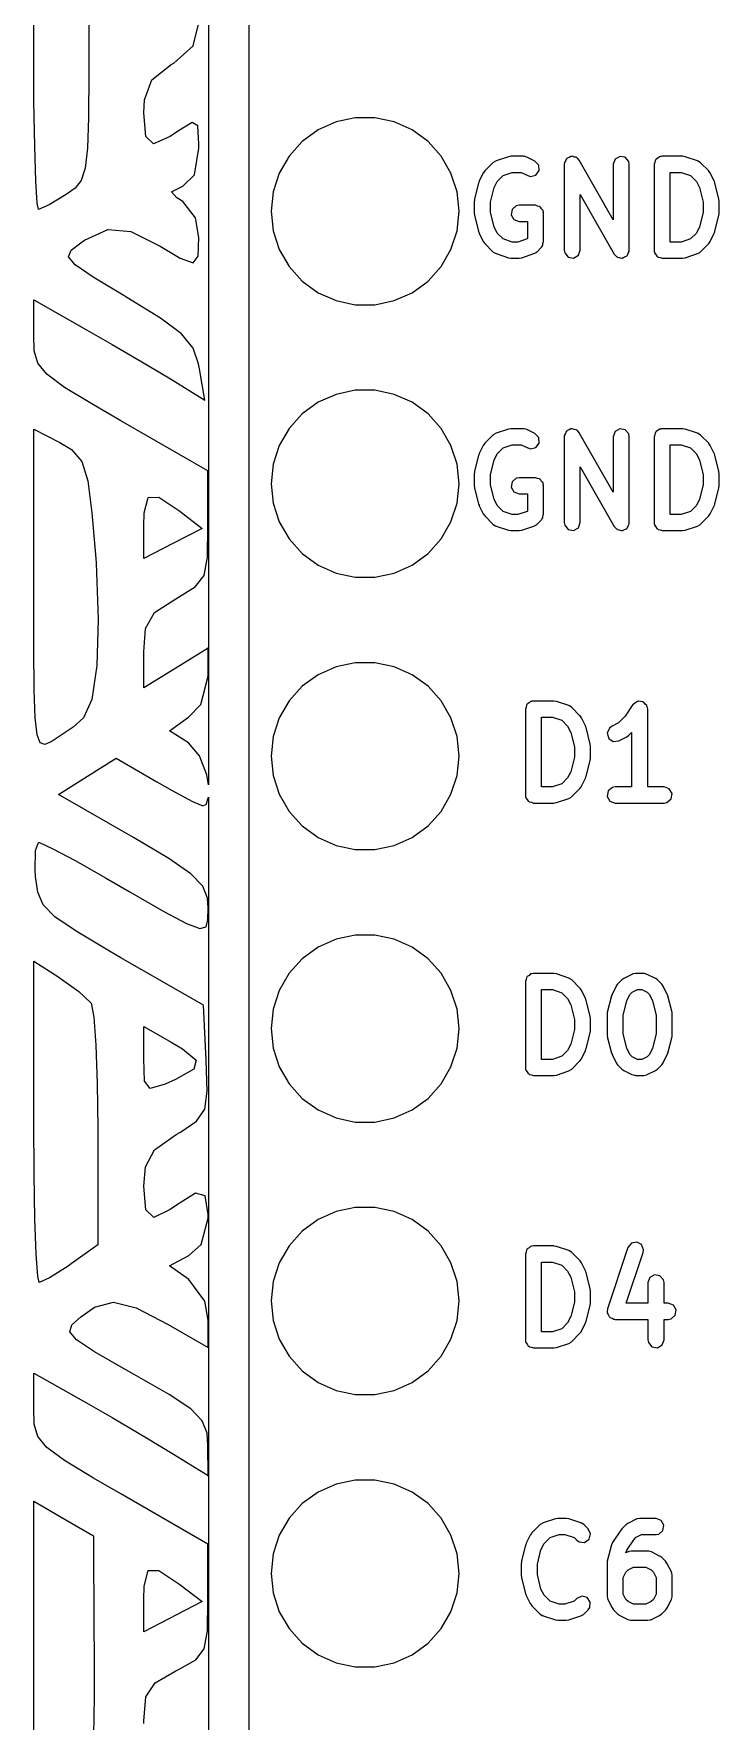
# Model space of a CAD drawing. Header units: millimetres. Extents: x 48 to 497, y 27 to 150.
# Drawn here: x 65.65 to 72.04, y 112.99 to 128.72 of the extents above; entities that cross this region are included whole.
import ezdxf

# ---------------------------------------------------------------- set-up
doc = ezdxf.new("R2010")
doc.units = ezdxf.units.MM
doc.layers.add('BLACK', color=20, linetype='Continuous')

msp = doc.modelspace()

# ---------------------------------------------------------------- linework, layer by layer
at = {"layer": 'BLACK', "linetype": 'Continuous'}
for p, q in [((67.275, 135.958), (67.275, 121.72)), ((67.656, 103.128), (67.656, 130.687)), ((65.647, 128.578), (65.647, 130.07)), ((66.159, 129.779), (66.16, 128.57)), ((67.134, 128.612), (67.186, 128.826)), ((65.649, 128.094), (65.647, 128.578)), ((66.16, 128.57), (66.16, 128.357)), ((66.954, 128.45), (67.134, 128.612)), ((66.747, 128.295), (66.929, 128.436)), ((66.929, 128.436), (66.954, 128.45)), ((66.16, 128.357), (66.157, 127.941)), ((66.679, 128.108), (66.747, 128.295)), ((65.656, 127.675), (65.649, 128.094)), ((66.673, 127.987), (66.679, 128.108)), ((66.157, 127.941), (66.148, 127.655)), ((66.691, 127.765), (66.673, 127.987)), ((68.644, 127.939), (68.465, 127.901)), ((68.827, 127.939), (68.644, 127.939)), ((69.006, 127.901), (68.827, 127.939)), ((66.763, 127.696), (66.691, 127.765)), ((66.92, 127.765), (66.763, 127.696)), ((66.996, 127.817), (66.92, 127.765)), ((67.124, 127.895), (66.996, 127.817)), ((67.176, 127.864), (67.124, 127.895)), ((67.186, 127.695), (67.176, 127.864)), ((68.297, 127.827), (68.149, 127.719)), ((68.465, 127.901), (68.297, 127.827)), ((69.174, 127.827), (69.006, 127.901)), ((69.322, 127.719), (69.174, 127.827)), ((65.667, 127.35), (65.656, 127.675)), ((66.148, 127.655), (66.127, 127.47)), ((67.146, 127.408), (67.186, 127.655)), ((67.186, 127.655), (67.186, 127.695)), ((68.149, 127.719), (68.027, 127.583)), ((69.445, 127.583), (69.322, 127.719)), ((66.127, 127.47), (66.09, 127.356)), ((68.027, 127.583), (67.935, 127.424)), ((69.536, 127.424), (69.445, 127.583)), ((69.851, 127.445), (69.838, 127.426)), ((69.927, 127.521), (69.851, 127.445)), ((69.931, 127.523), (69.927, 127.521)), ((69.934, 127.527), (69.931, 127.523)), ((69.957, 127.539), (69.934, 127.527)), ((70.071, 127.577), (69.957, 127.539)), ((70.073, 127.577), (70.071, 127.577)), ((70.095, 127.581), (70.073, 127.577)), ((70.209, 127.581), (70.095, 127.581)), ((70.213, 127.58), (70.209, 127.581)), ((70.217, 127.581), (70.213, 127.58)), ((70.242, 127.573), (70.217, 127.581)), ((70.319, 127.535), (70.242, 127.573)), ((70.354, 127.498), (70.319, 127.535)), ((70.326, 127.405), (70.357, 127.447)), ((70.357, 127.447), (70.354, 127.498)), ((70.593, 127.513), (70.591, 127.506)), ((70.591, 127.506), (70.591, 126.706)), ((70.602, 127.536), (70.592, 127.519)), ((70.592, 127.519), (70.593, 127.513)), ((70.609, 127.554), (70.602, 127.536)), ((70.615, 127.558), (70.609, 127.554)), ((70.618, 127.564), (70.615, 127.558)), ((70.636, 127.57), (70.618, 127.564)), ((70.653, 127.58), (70.636, 127.57)), ((70.66, 127.579), (70.653, 127.58)), ((70.666, 127.581), (70.66, 127.579)), ((70.685, 127.574), (70.666, 127.581)), ((70.704, 127.571), (70.685, 127.574)), ((70.708, 127.566), (70.704, 127.571)), ((70.714, 127.563), (70.708, 127.566)), ((70.731, 127.543), (70.714, 127.563)), ((71.048, 126.988), (70.731, 127.543)), ((71.066, 127.554), (71.048, 127.506)), ((71.048, 127.506), (71.048, 126.988)), ((71.11, 127.58), (71.066, 127.554)), ((71.161, 127.571), (71.11, 127.58)), ((71.194, 127.532), (71.161, 127.571)), ((71.198, 127.506), (71.194, 127.532)), ((71.198, 126.706), (71.198, 127.506)), ((71.436, 127.524), (71.429, 127.506)), ((71.429, 127.506), (71.429, 126.706)), ((71.439, 127.544), (71.436, 127.524)), ((71.444, 127.548), (71.439, 127.544)), ((71.447, 127.554), (71.444, 127.548)), ((71.464, 127.564), (71.447, 127.554)), ((71.478, 127.577), (71.464, 127.564)), ((71.488, 127.578), (71.478, 127.577)), ((71.491, 127.58), (71.488, 127.578)), ((71.494, 127.579), (71.491, 127.58)), ((71.504, 127.581), (71.494, 127.579)), ((71.695, 127.581), (71.504, 127.581)), ((71.696, 127.581), (71.695, 127.581)), ((71.718, 127.577), (71.696, 127.581)), ((71.833, 127.539), (71.718, 127.577)), ((71.836, 127.536), (71.833, 127.539)), ((71.841, 127.536), (71.836, 127.536)), ((71.862, 127.521), (71.841, 127.536)), ((71.938, 127.445), (71.862, 127.521)), ((71.939, 127.443), (71.938, 127.445)), ((71.952, 127.425), (71.939, 127.443)), ((65.68, 127.145), (65.667, 127.35)), ((66.032, 127.283), (65.949, 127.223)), ((66.09, 127.356), (66.032, 127.283)), ((66.932, 127.249), (67.037, 127.302)), ((67.037, 127.302), (67.146, 127.408)), ((67.935, 127.424), (67.878, 127.25)), ((69.593, 127.25), (69.536, 127.424)), ((69.793, 127.334), (69.755, 127.181)), ((69.795, 127.337), (69.793, 127.334)), ((69.799, 127.349), (69.795, 127.337)), ((69.837, 127.425), (69.799, 127.349)), ((69.838, 127.426), (69.837, 127.425)), ((69.903, 127.154), (69.937, 127.289)), ((69.937, 127.289), (69.966, 127.347)), ((69.966, 127.347), (70.021, 127.402)), ((70.021, 127.402), (70.107, 127.431)), ((70.107, 127.431), (70.191, 127.431)), ((70.191, 127.431), (70.252, 127.401)), ((70.252, 127.401), (70.277, 127.393)), ((70.277, 127.393), (70.326, 127.405)), ((71.579, 126.781), (71.579, 127.431)), ((71.579, 127.431), (71.682, 127.431)), ((71.682, 127.431), (71.768, 127.402)), ((71.768, 127.402), (71.823, 127.347)), ((71.823, 127.347), (71.852, 127.289)), ((71.852, 127.289), (71.886, 127.154)), ((71.99, 127.349), (71.952, 127.425)), ((71.991, 127.346), (71.99, 127.349)), ((71.996, 127.334), (71.991, 127.346)), ((72.034, 127.181), (71.996, 127.334)), ((65.693, 127.085), (65.68, 127.145)), ((65.79, 127.127), (65.693, 127.085)), ((65.949, 127.223), (65.79, 127.127)), ((66.98, 127.193), (66.932, 127.249)), ((67.037, 127.16), (66.98, 127.193)), ((67.155, 127.007), (67.037, 127.16)), ((67.878, 127.25), (67.859, 127.068)), ((69.612, 127.068), (69.593, 127.25)), ((69.754, 127.166), (69.753, 127.163)), ((69.753, 127.163), (69.753, 127.049)), ((69.755, 127.181), (69.754, 127.166)), ((69.903, 127.058), (69.903, 127.154)), ((70.741, 126.706), (70.741, 127.224)), ((70.741, 127.224), (71.058, 126.669)), ((71.886, 127.154), (71.886, 127.058)), ((72.034, 127.178), (72.034, 127.181)), ((72.036, 127.163), (72.034, 127.178)), ((72.036, 127.049), (72.036, 127.163)), ((67.186, 126.824), (67.155, 127.007)), ((67.859, 127.068), (67.878, 126.886)), ((69.593, 126.886), (69.612, 127.068)), ((69.753, 127.049), (69.756, 127.034)), ((69.756, 127.034), (69.755, 127.031)), ((69.755, 127.031), (69.793, 126.878)), ((69.937, 126.923), (69.903, 127.058)), ((70.106, 127.086), (70.097, 127.036)), ((70.097, 127.036), (70.123, 126.991)), ((70.145, 127.119), (70.106, 127.086)), ((70.123, 126.991), (70.171, 126.974)), ((70.171, 127.124), (70.145, 127.119)), ((70.323, 127.124), (70.171, 127.124)), ((70.171, 126.974), (70.248, 126.974)), ((70.248, 126.974), (70.248, 126.813)), ((70.341, 127.117), (70.323, 127.124)), ((70.361, 127.114), (70.341, 127.117)), ((70.365, 127.109), (70.361, 127.114)), ((70.371, 127.106), (70.365, 127.109)), ((70.381, 127.09), (70.371, 127.106)), ((70.394, 127.075), (70.381, 127.09)), ((70.395, 127.065), (70.394, 127.075)), ((70.397, 127.062), (70.395, 127.065)), ((70.396, 127.059), (70.397, 127.062)), ((70.398, 127.049), (70.396, 127.059)), ((70.398, 126.782), (70.398, 127.049)), ((71.886, 127.058), (71.852, 126.923)), ((71.996, 126.878), (72.034, 127.031)), ((72.034, 127.031), (72.035, 127.046)), ((72.035, 127.046), (72.036, 127.049)), ((66.121, 126.8), (66.337, 126.898)), ((66.337, 126.898), (66.551, 126.88)), ((66.551, 126.88), (66.825, 126.743)), ((67.18, 126.649), (67.186, 126.824)), ((67.878, 126.886), (67.935, 126.712)), ((69.536, 126.712), (69.593, 126.886)), ((69.793, 126.878), (69.799, 126.867)), ((69.799, 126.867), (69.799, 126.863)), ((69.799, 126.863), (69.837, 126.787)), ((69.966, 126.865), (69.937, 126.923)), ((70.021, 126.81), (69.966, 126.865)), ((70.248, 126.813), (70.245, 126.81)), ((71.823, 126.865), (71.768, 126.81)), ((71.852, 126.923), (71.823, 126.865)), ((71.952, 126.787), (71.99, 126.863)), ((71.99, 126.863), (71.994, 126.875)), ((71.994, 126.875), (71.996, 126.878)), ((65.971, 126.644), (65.995, 126.705)), ((65.995, 126.705), (66.086, 126.775)), ((66.086, 126.775), (66.121, 126.8)), ((66.825, 126.743), (67.011, 126.632)), ((67.935, 126.712), (68.027, 126.553)), ((69.445, 126.553), (69.536, 126.712)), ((69.837, 126.787), (69.85, 126.769)), ((69.85, 126.769), (69.851, 126.767)), ((69.851, 126.767), (69.927, 126.691)), ((69.927, 126.691), (69.949, 126.676)), ((69.949, 126.676), (69.953, 126.676)), ((69.953, 126.676), (69.957, 126.673)), ((69.957, 126.673), (70.071, 126.635)), ((70.107, 126.781), (70.021, 126.81)), ((70.159, 126.781), (70.107, 126.781)), ((70.245, 126.81), (70.159, 126.781)), ((70.195, 126.635), (70.309, 126.673)), ((70.309, 126.673), (70.332, 126.685)), ((70.332, 126.685), (70.334, 126.689)), ((70.334, 126.689), (70.338, 126.691)), ((70.338, 126.691), (70.376, 126.729)), ((70.376, 126.729), (70.379, 126.733)), ((70.379, 126.733), (70.381, 126.734)), ((70.381, 126.734), (70.382, 126.737)), ((70.382, 126.737), (70.391, 126.751)), ((70.391, 126.751), (70.393, 126.767)), ((70.393, 126.767), (70.398, 126.782)), ((70.591, 126.706), (70.596, 126.68)), ((70.596, 126.68), (70.629, 126.641)), ((70.679, 126.632), (70.723, 126.658)), ((70.723, 126.658), (70.741, 126.706)), ((71.058, 126.669), (71.075, 126.649)), ((71.171, 126.648), (71.175, 126.654)), ((71.175, 126.654), (71.181, 126.658)), ((71.181, 126.658), (71.187, 126.676)), ((71.187, 126.676), (71.197, 126.693)), ((71.196, 126.7), (71.198, 126.706)), ((71.197, 126.693), (71.196, 126.7)), ((71.429, 126.706), (71.431, 126.696)), ((71.431, 126.696), (71.43, 126.693)), ((71.43, 126.693), (71.432, 126.69)), ((71.432, 126.69), (71.434, 126.68)), ((71.434, 126.68), (71.446, 126.665)), ((71.446, 126.665), (71.456, 126.649)), ((71.682, 126.781), (71.579, 126.781)), ((71.768, 126.81), (71.682, 126.781)), ((71.718, 126.635), (71.833, 126.673)), ((71.833, 126.673), (71.856, 126.685)), ((71.856, 126.685), (71.858, 126.689)), ((71.858, 126.689), (71.862, 126.691)), ((71.862, 126.691), (71.938, 126.767)), ((71.938, 126.767), (71.951, 126.786)), ((71.951, 126.786), (71.952, 126.787)), ((66.033, 126.568), (65.971, 126.644)), ((66.201, 126.454), (66.033, 126.568)), ((67.011, 126.632), (67.134, 126.588)), ((67.134, 126.588), (67.18, 126.649)), ((68.027, 126.553), (68.149, 126.417)), ((69.322, 126.417), (69.445, 126.553)), ((70.071, 126.635), (70.093, 126.632)), ((70.093, 126.632), (70.095, 126.631)), ((70.095, 126.631), (70.171, 126.631)), ((70.171, 126.631), (70.193, 126.635)), ((70.193, 126.635), (70.195, 126.635)), ((70.629, 126.641), (70.679, 126.632)), ((71.075, 126.649), (71.081, 126.646)), ((71.081, 126.646), (71.086, 126.641)), ((71.086, 126.641), (71.105, 126.638)), ((71.105, 126.638), (71.123, 126.631)), ((71.123, 126.631), (71.129, 126.633)), ((71.129, 126.633), (71.136, 126.632)), ((71.136, 126.632), (71.153, 126.642)), ((71.153, 126.642), (71.171, 126.648)), ((71.456, 126.649), (71.462, 126.646)), ((71.462, 126.646), (71.467, 126.641)), ((71.467, 126.641), (71.486, 126.638)), ((71.486, 126.638), (71.504, 126.631)), ((71.504, 126.631), (71.695, 126.631)), ((71.695, 126.631), (71.717, 126.635)), ((71.717, 126.635), (71.718, 126.635)), ((66.495, 126.277), (66.201, 126.454)), ((68.149, 126.417), (68.297, 126.309)), ((69.174, 126.309), (69.322, 126.417)), ((65.647, 125.913), (65.647, 126.242)), ((65.647, 126.242), (66.139, 125.964)), ((66.516, 126.265), (66.495, 126.277)), ((66.83, 126.071), (66.516, 126.265)), ((68.297, 126.309), (68.465, 126.235)), ((68.465, 126.235), (68.644, 126.196)), ((68.644, 126.196), (68.827, 126.196)), ((68.827, 126.196), (69.006, 126.235)), ((69.006, 126.235), (69.174, 126.309)), ((67.025, 125.924), (66.83, 126.071)), ((65.652, 125.766), (65.647, 125.913)), ((66.139, 125.964), (66.378, 125.827)), ((67.132, 125.793), (67.025, 125.924)), ((65.684, 125.652), (65.652, 125.766)), ((66.378, 125.827), (66.692, 125.643)), ((67.184, 125.646), (67.132, 125.793)), ((65.77, 125.548), (65.684, 125.652)), ((66.692, 125.643), (66.936, 125.496)), ((67.193, 125.599), (67.184, 125.646)), ((67.242, 125.306), (67.193, 125.599)), ((65.935, 125.426), (65.77, 125.548)), ((66.205, 125.262), (65.935, 125.426)), ((66.936, 125.496), (67.242, 125.306)), ((68.644, 125.399), (68.465, 125.361)), ((68.827, 125.399), (68.644, 125.399)), ((69.006, 125.361), (68.827, 125.399)), ((66.459, 125.115), (66.205, 125.262)), ((68.297, 125.287), (68.149, 125.179)), ((68.465, 125.361), (68.297, 125.287)), ((69.174, 125.287), (69.006, 125.361)), ((69.322, 125.179), (69.174, 125.287)), ((67.271, 124.648), (66.459, 125.115)), ((68.149, 125.179), (68.027, 125.043)), ((69.445, 125.043), (69.322, 125.179)), ((65.647, 123.535), (65.647, 125.037)), ((65.647, 125.037), (65.891, 124.911)), ((68.027, 125.043), (67.935, 124.884)), ((69.536, 124.884), (69.445, 125.043)), ((69.927, 124.981), (69.851, 124.905)), ((69.931, 124.983), (69.927, 124.981)), ((69.934, 124.987), (69.931, 124.983)), ((69.957, 124.999), (69.934, 124.987)), ((70.071, 125.037), (69.957, 124.999)), ((70.073, 125.037), (70.071, 125.037)), ((70.095, 125.041), (70.073, 125.037)), ((70.209, 125.041), (70.095, 125.041)), ((70.213, 125.04), (70.209, 125.041)), ((70.217, 125.041), (70.213, 125.04)), ((70.242, 125.033), (70.217, 125.041)), ((70.319, 124.995), (70.242, 125.033)), ((70.354, 124.958), (70.319, 124.995)), ((70.357, 124.907), (70.354, 124.958)), ((70.593, 124.973), (70.591, 124.966)), ((70.591, 124.966), (70.591, 124.166)), ((70.602, 124.996), (70.592, 124.979)), ((70.592, 124.979), (70.593, 124.973)), ((70.609, 125.014), (70.602, 124.996)), ((70.615, 125.018), (70.609, 125.014)), ((70.618, 125.024), (70.615, 125.018)), ((70.636, 125.03), (70.618, 125.024)), ((70.653, 125.04), (70.636, 125.03)), ((70.66, 125.039), (70.653, 125.04)), ((70.666, 125.041), (70.66, 125.039)), ((70.685, 125.034), (70.666, 125.041)), ((70.704, 125.031), (70.685, 125.034)), ((70.708, 125.026), (70.704, 125.031)), ((70.714, 125.023), (70.708, 125.026)), ((70.731, 125.003), (70.714, 125.023)), ((71.048, 124.448), (70.731, 125.003)), ((71.066, 125.014), (71.048, 124.966)), ((71.048, 124.966), (71.048, 124.448)), ((71.11, 125.04), (71.066, 125.014)), ((71.161, 125.031), (71.11, 125.04)), ((71.194, 124.992), (71.161, 125.031)), ((71.198, 124.966), (71.194, 124.992)), ((71.198, 124.166), (71.198, 124.966)), ((71.436, 124.984), (71.429, 124.966)), ((71.429, 124.966), (71.429, 124.166)), ((71.439, 125.004), (71.436, 124.984)), ((71.444, 125.008), (71.439, 125.004)), ((71.447, 125.014), (71.444, 125.008)), ((71.464, 125.024), (71.447, 125.014)), ((71.478, 125.037), (71.464, 125.024)), ((71.488, 125.038), (71.478, 125.037)), ((71.491, 125.04), (71.488, 125.038)), ((71.494, 125.039), (71.491, 125.04)), ((71.504, 125.041), (71.494, 125.039)), ((71.695, 125.041), (71.504, 125.041)), ((71.696, 125.041), (71.695, 125.041)), ((71.718, 125.037), (71.696, 125.041)), ((71.833, 124.999), (71.718, 125.037)), ((71.836, 124.996), (71.833, 124.999)), ((71.841, 124.996), (71.836, 124.996)), ((71.862, 124.981), (71.841, 124.996)), ((71.938, 124.905), (71.862, 124.981)), ((65.891, 124.911), (65.999, 124.846)), ((65.999, 124.846), (66.094, 124.736)), ((67.935, 124.884), (67.878, 124.71)), ((69.593, 124.71), (69.536, 124.884)), ((69.793, 124.794), (69.755, 124.641)), ((69.795, 124.797), (69.793, 124.794)), ((69.799, 124.809), (69.795, 124.797)), ((69.837, 124.885), (69.799, 124.809)), ((69.838, 124.886), (69.837, 124.885)), ((69.851, 124.905), (69.838, 124.886)), ((69.937, 124.749), (69.966, 124.807)), ((69.966, 124.807), (70.021, 124.862)), ((70.021, 124.862), (70.107, 124.891)), ((70.107, 124.891), (70.191, 124.891)), ((70.191, 124.891), (70.252, 124.861)), ((70.252, 124.861), (70.277, 124.853)), ((70.277, 124.853), (70.326, 124.865)), ((70.326, 124.865), (70.357, 124.907)), ((71.579, 124.241), (71.579, 124.891)), ((71.579, 124.891), (71.682, 124.891)), ((71.682, 124.891), (71.768, 124.862)), ((71.768, 124.862), (71.823, 124.807)), ((71.823, 124.807), (71.852, 124.749)), ((71.939, 124.903), (71.938, 124.905)), ((71.952, 124.885), (71.939, 124.903)), ((71.99, 124.809), (71.952, 124.885)), ((71.991, 124.806), (71.99, 124.809)), ((71.996, 124.794), (71.991, 124.806)), ((72.034, 124.641), (71.996, 124.794)), ((66.094, 124.736), (66.15, 124.556)), ((67.271, 124.133), (67.271, 124.648)), ((67.878, 124.71), (67.859, 124.528)), ((69.612, 124.528), (69.593, 124.71)), ((69.754, 124.626), (69.753, 124.623)), ((69.753, 124.623), (69.753, 124.509)), ((69.755, 124.641), (69.754, 124.626)), ((69.903, 124.614), (69.937, 124.749)), ((69.903, 124.518), (69.903, 124.614)), ((70.741, 124.166), (70.741, 124.684)), ((70.741, 124.684), (71.058, 124.129)), ((71.852, 124.749), (71.886, 124.614)), ((71.886, 124.614), (71.886, 124.518)), ((72.034, 124.638), (72.034, 124.641)), ((72.036, 124.623), (72.034, 124.638)), ((72.036, 124.509), (72.036, 124.623)), ((66.15, 124.556), (66.19, 124.255)), ((67.859, 124.528), (67.878, 124.346)), ((69.593, 124.346), (69.612, 124.528)), ((69.753, 124.509), (69.756, 124.494)), ((69.756, 124.494), (69.755, 124.491)), ((69.755, 124.491), (69.793, 124.338)), ((69.937, 124.383), (69.903, 124.518)), ((70.106, 124.546), (70.097, 124.496)), ((70.097, 124.496), (70.123, 124.451)), ((70.145, 124.579), (70.106, 124.546)), ((70.123, 124.451), (70.171, 124.434)), ((70.171, 124.584), (70.145, 124.579)), ((70.323, 124.584), (70.171, 124.584)), ((70.341, 124.577), (70.323, 124.584)), ((70.361, 124.574), (70.341, 124.577)), ((70.365, 124.569), (70.361, 124.574)), ((70.371, 124.566), (70.365, 124.569)), ((70.381, 124.55), (70.371, 124.566)), ((70.394, 124.535), (70.381, 124.55)), ((70.395, 124.525), (70.394, 124.535)), ((70.397, 124.522), (70.395, 124.525)), ((70.396, 124.519), (70.397, 124.522)), ((70.398, 124.509), (70.396, 124.519)), ((70.398, 124.242), (70.398, 124.509)), ((71.886, 124.518), (71.852, 124.383)), ((71.996, 124.338), (72.034, 124.491)), ((72.034, 124.491), (72.035, 124.506)), ((72.035, 124.506), (72.036, 124.509)), ((66.676, 124.255), (66.713, 124.4)), ((66.713, 124.4), (66.814, 124.401)), ((66.814, 124.401), (67.009, 124.271)), ((67.878, 124.346), (67.935, 124.172)), ((69.536, 124.172), (69.593, 124.346)), ((69.793, 124.338), (69.799, 124.327)), ((69.799, 124.327), (69.799, 124.323)), ((69.799, 124.323), (69.837, 124.247)), ((69.966, 124.325), (69.937, 124.383)), ((70.021, 124.27), (69.966, 124.325)), ((70.171, 124.434), (70.248, 124.434)), ((70.248, 124.434), (70.248, 124.273)), ((71.823, 124.325), (71.768, 124.27)), ((71.852, 124.383), (71.823, 124.325)), ((71.952, 124.247), (71.99, 124.323)), ((71.99, 124.323), (71.994, 124.335)), ((71.994, 124.335), (71.996, 124.338)), ((66.19, 124.255), (66.226, 123.831)), ((66.673, 124.132), (66.676, 124.255)), ((67.009, 124.271), (67.216, 124.111)), ((67.935, 124.172), (68.027, 124.013)), ((69.445, 124.013), (69.536, 124.172)), ((69.837, 124.247), (69.85, 124.229)), ((69.85, 124.229), (69.851, 124.227)), ((69.851, 124.227), (69.927, 124.151)), ((69.927, 124.151), (69.949, 124.136)), ((70.107, 124.241), (70.021, 124.27)), ((70.159, 124.241), (70.107, 124.241)), ((70.245, 124.27), (70.159, 124.241)), ((70.248, 124.273), (70.245, 124.27)), ((70.309, 124.133), (70.332, 124.145)), ((70.332, 124.145), (70.334, 124.149)), ((70.334, 124.149), (70.338, 124.151)), ((70.338, 124.151), (70.376, 124.189)), ((70.376, 124.189), (70.379, 124.193)), ((70.379, 124.193), (70.381, 124.194)), ((70.381, 124.194), (70.382, 124.197)), ((70.382, 124.197), (70.391, 124.211)), ((70.391, 124.211), (70.393, 124.227)), ((70.393, 124.227), (70.398, 124.242)), ((70.591, 124.166), (70.596, 124.14)), ((70.596, 124.14), (70.629, 124.101)), ((70.723, 124.118), (70.741, 124.166)), ((71.187, 124.136), (71.197, 124.153)), ((71.196, 124.16), (71.198, 124.166)), ((71.197, 124.153), (71.196, 124.16)), ((71.429, 124.166), (71.431, 124.156)), ((71.431, 124.156), (71.43, 124.153)), ((71.43, 124.153), (71.432, 124.15)), ((71.432, 124.15), (71.434, 124.14)), ((71.434, 124.14), (71.446, 124.125)), ((71.682, 124.241), (71.579, 124.241)), ((71.768, 124.27), (71.682, 124.241)), ((71.833, 124.133), (71.856, 124.145)), ((71.856, 124.145), (71.858, 124.149)), ((71.858, 124.149), (71.862, 124.151)), ((71.862, 124.151), (71.938, 124.227)), ((71.938, 124.227), (71.951, 124.246)), ((71.951, 124.246), (71.952, 124.247)), ((66.673, 123.831), (66.673, 124.132)), ((67.216, 124.111), (66.945, 123.971)), ((67.266, 123.844), (67.271, 124.133)), ((68.027, 124.013), (68.149, 123.877)), ((69.322, 123.877), (69.445, 124.013)), ((69.949, 124.136), (69.953, 124.136)), ((69.953, 124.136), (69.957, 124.133)), ((69.957, 124.133), (70.071, 124.095)), ((70.071, 124.095), (70.093, 124.092)), ((70.093, 124.092), (70.095, 124.091)), ((70.095, 124.091), (70.171, 124.091)), ((70.171, 124.091), (70.193, 124.095)), ((70.193, 124.095), (70.195, 124.095)), ((70.195, 124.095), (70.309, 124.133)), ((70.629, 124.101), (70.679, 124.092)), ((70.679, 124.092), (70.723, 124.118)), ((71.058, 124.129), (71.075, 124.109)), ((71.075, 124.109), (71.081, 124.106)), ((71.081, 124.106), (71.086, 124.101)), ((71.086, 124.101), (71.105, 124.098)), ((71.105, 124.098), (71.123, 124.091)), ((71.123, 124.091), (71.129, 124.093)), ((71.129, 124.093), (71.136, 124.092)), ((71.136, 124.092), (71.153, 124.102)), ((71.153, 124.102), (71.171, 124.108)), ((71.171, 124.108), (71.175, 124.114)), ((71.175, 124.114), (71.181, 124.118)), ((71.181, 124.118), (71.187, 124.136)), ((71.446, 124.125), (71.456, 124.109)), ((71.456, 124.109), (71.462, 124.106)), ((71.462, 124.106), (71.467, 124.101)), ((71.467, 124.101), (71.486, 124.098)), ((71.486, 124.098), (71.504, 124.091)), ((71.504, 124.091), (71.695, 124.091)), ((71.695, 124.091), (71.717, 124.095)), ((71.717, 124.095), (71.718, 124.095)), ((71.718, 124.095), (71.833, 124.133)), ((66.226, 123.831), (66.23, 123.788)), ((66.945, 123.971), (66.673, 123.831)), ((67.235, 123.673), (67.266, 123.844)), ((68.149, 123.877), (68.297, 123.769)), ((69.174, 123.769), (69.322, 123.877)), ((66.23, 123.788), (66.249, 123.264)), ((67.153, 123.566), (67.235, 123.673)), ((68.297, 123.769), (68.465, 123.695)), ((68.465, 123.695), (68.644, 123.656)), ((68.827, 123.656), (69.006, 123.695)), ((69.006, 123.695), (69.174, 123.769)), ((65.648, 122.996), (65.647, 123.535)), ((66.997, 123.469), (67.153, 123.566)), ((68.644, 123.656), (68.827, 123.656)), ((66.774, 123.327), (66.973, 123.456)), ((66.973, 123.456), (66.997, 123.469)), ((66.249, 123.264), (66.234, 122.832)), ((66.69, 123.179), (66.774, 123.327)), ((66.673, 122.959), (66.69, 123.179)), ((65.652, 122.607), (65.648, 122.996)), ((66.673, 122.624), (66.673, 122.959)), ((67.272, 122.994), (66.973, 122.809)), ((67.272, 122.735), (67.272, 122.994)), ((66.234, 122.832), (66.188, 122.516)), ((66.973, 122.809), (66.673, 122.624)), ((67.203, 122.469), (67.272, 122.735)), ((68.297, 122.747), (68.149, 122.639)), ((68.465, 122.821), (68.297, 122.747)), ((68.644, 122.859), (68.465, 122.821)), ((68.827, 122.859), (68.644, 122.859)), ((69.006, 122.821), (68.827, 122.859)), ((69.174, 122.747), (69.006, 122.821)), ((69.322, 122.639), (69.174, 122.747)), ((65.661, 122.344), (65.652, 122.607)), ((68.149, 122.639), (68.027, 122.503)), ((69.445, 122.503), (69.322, 122.639)), ((66.188, 122.516), (66.111, 122.344)), ((67.091, 122.35), (67.203, 122.469)), ((68.027, 122.503), (67.935, 122.344)), ((69.536, 122.344), (69.445, 122.503)), ((70.236, 122.444), (70.229, 122.426)), ((70.229, 122.426), (70.229, 121.626)), ((70.239, 122.464), (70.236, 122.444)), ((70.244, 122.468), (70.239, 122.464)), ((70.247, 122.474), (70.244, 122.468)), ((70.264, 122.484), (70.247, 122.474)), ((70.278, 122.497), (70.264, 122.484)), ((70.288, 122.498), (70.278, 122.497)), ((70.291, 122.5), (70.288, 122.498)), ((70.294, 122.499), (70.291, 122.5)), ((70.304, 122.501), (70.294, 122.499)), ((70.495, 122.501), (70.304, 122.501)), ((70.496, 122.501), (70.495, 122.501)), ((70.518, 122.497), (70.496, 122.501)), ((70.633, 122.459), (70.518, 122.497)), ((70.636, 122.456), (70.633, 122.459)), ((70.641, 122.456), (70.636, 122.456)), ((70.662, 122.441), (70.641, 122.456)), ((70.738, 122.365), (70.662, 122.441)), ((71.232, 122.468), (71.16, 122.36)), ((71.236, 122.47), (71.232, 122.468)), ((71.237, 122.474), (71.236, 122.47)), ((71.256, 122.485), (71.237, 122.474)), ((71.274, 122.498), (71.256, 122.485)), ((71.278, 122.498), (71.274, 122.498)), ((71.282, 122.5), (71.278, 122.498)), ((71.303, 122.496), (71.282, 122.5)), ((71.325, 122.495), (71.303, 122.496)), ((71.328, 122.492), (71.325, 122.495)), ((71.332, 122.491), (71.328, 122.492)), ((71.346, 122.474), (71.332, 122.491)), ((71.362, 122.459), (71.346, 122.474)), ((71.362, 122.455), (71.362, 122.459)), ((71.365, 122.452), (71.362, 122.455)), ((71.37, 122.426), (71.365, 122.452)), ((71.37, 121.701), (71.37, 122.426)), ((65.679, 122.186), (65.661, 122.344)), ((66.014, 122.259), (65.811, 122.121)), ((66.111, 122.344), (66.014, 122.259)), ((66.911, 122.224), (67.091, 122.35)), ((67.935, 122.344), (67.878, 122.17)), ((69.593, 122.17), (69.536, 122.344)), ((70.379, 121.701), (70.379, 122.351)), ((70.379, 122.351), (70.482, 122.351)), ((70.482, 122.351), (70.568, 122.322)), ((70.568, 122.322), (70.623, 122.267)), ((70.623, 122.267), (70.652, 122.209)), ((70.739, 122.363), (70.738, 122.365)), ((70.752, 122.345), (70.739, 122.363)), ((70.79, 122.269), (70.752, 122.345)), ((70.791, 122.266), (70.79, 122.269)), ((70.796, 122.254), (70.791, 122.266)), ((70.834, 122.101), (70.796, 122.254)), ((71.012, 122.249), (70.991, 122.202)), ((71.032, 122.265), (71.012, 122.249)), ((71.098, 122.297), (71.032, 122.265)), ((71.16, 122.36), (71.098, 122.297)), ((65.708, 122.111), (65.679, 122.186)), ((65.751, 122.096), (65.708, 122.111)), ((65.809, 122.12), (65.751, 122.096)), ((65.811, 122.121), (65.809, 122.12)), ((67.091, 122.111), (66.911, 122.224)), ((67.192, 121.992), (67.091, 122.111)), ((67.878, 122.17), (67.859, 121.988)), ((69.612, 121.988), (69.593, 122.17)), ((70.652, 122.209), (70.686, 122.074)), ((70.834, 122.098), (70.834, 122.101)), ((70.836, 122.083), (70.834, 122.098)), ((70.991, 122.202), (71.006, 122.153)), ((71.006, 122.153), (71.049, 122.125)), ((71.049, 122.125), (71.1, 122.13)), ((71.1, 122.13), (71.176, 122.169)), ((71.176, 122.169), (71.194, 122.182)), ((71.194, 122.182), (71.195, 122.183)), ((71.195, 122.183), (71.22, 122.207)), ((71.22, 122.207), (71.22, 121.701)), ((66.148, 121.8), (66.416, 121.97)), ((66.416, 121.97), (66.795, 121.748)), ((67.261, 121.814), (67.192, 121.992)), ((67.859, 121.988), (67.878, 121.806)), ((69.593, 121.806), (69.612, 121.988)), ((70.686, 121.978), (70.652, 121.843)), ((70.686, 122.074), (70.686, 121.978)), ((70.796, 121.798), (70.834, 121.951)), ((70.834, 121.951), (70.835, 121.966)), ((70.835, 121.966), (70.836, 121.969)), ((70.836, 121.969), (70.836, 122.083)), ((65.879, 121.63), (66.148, 121.8)), ((67.275, 121.72), (67.261, 121.814)), ((67.878, 121.806), (67.935, 121.632)), ((69.536, 121.632), (69.593, 121.806)), ((70.623, 121.785), (70.568, 121.73)), ((70.652, 121.843), (70.623, 121.785)), ((70.752, 121.707), (70.79, 121.783)), ((70.79, 121.783), (70.794, 121.795)), ((70.794, 121.795), (70.796, 121.798)), ((66.576, 121.229), (65.879, 121.63)), ((66.795, 121.748), (66.936, 121.668)), ((66.936, 121.668), (67.127, 121.566)), ((67.935, 121.632), (68.027, 121.473)), ((69.445, 121.473), (69.536, 121.632)), ((70.229, 121.626), (70.231, 121.616)), ((70.482, 121.701), (70.379, 121.701)), ((70.568, 121.73), (70.482, 121.701)), ((70.662, 121.611), (70.738, 121.687)), ((70.738, 121.687), (70.751, 121.706)), ((70.751, 121.706), (70.752, 121.707)), ((71.001, 121.664), (70.992, 121.613)), ((71.04, 121.697), (71.001, 121.664)), ((71.066, 121.701), (71.04, 121.697)), ((71.22, 121.701), (71.066, 121.701)), ((71.523, 121.701), (71.37, 121.701)), ((71.571, 121.684), (71.523, 121.701)), ((71.597, 121.639), (71.571, 121.684)), ((71.588, 121.589), (71.597, 121.639)), ((67.127, 121.566), (67.223, 121.526)), ((67.223, 121.526), (67.253, 121.536)), ((67.253, 121.536), (67.275, 121.606)), ((67.275, 121.606), (67.275, 102.937)), ((68.027, 121.473), (68.149, 121.337)), ((69.322, 121.337), (69.445, 121.473)), ((70.231, 121.616), (70.23, 121.613)), ((70.23, 121.613), (70.232, 121.61)), ((70.232, 121.61), (70.234, 121.6)), ((70.234, 121.6), (70.246, 121.585)), ((70.246, 121.585), (70.256, 121.569)), ((70.256, 121.569), (70.262, 121.566)), ((70.262, 121.566), (70.267, 121.561)), ((70.267, 121.561), (70.286, 121.558)), ((70.286, 121.558), (70.304, 121.551)), ((70.304, 121.551), (70.495, 121.551)), ((70.495, 121.551), (70.517, 121.555)), ((70.517, 121.555), (70.518, 121.555)), ((70.518, 121.555), (70.633, 121.593)), ((70.633, 121.593), (70.656, 121.605)), ((70.656, 121.605), (70.658, 121.609)), ((70.658, 121.609), (70.662, 121.611)), ((70.992, 121.613), (71.018, 121.569)), ((71.018, 121.569), (71.066, 121.551)), ((71.066, 121.551), (71.523, 121.551)), ((71.523, 121.551), (71.549, 121.556)), ((71.549, 121.556), (71.588, 121.589)), ((68.149, 121.337), (68.297, 121.229)), ((69.174, 121.229), (69.322, 121.337)), ((65.662, 121.109), (65.691, 121.184)), ((65.691, 121.184), (65.7, 121.182)), ((65.7, 121.182), (65.819, 121.127)), ((66.905, 121.033), (66.576, 121.229)), ((68.297, 121.229), (68.465, 121.155)), ((68.465, 121.155), (68.644, 121.116)), ((68.827, 121.116), (69.006, 121.155)), ((69.006, 121.155), (69.174, 121.229)), ((65.659, 120.923), (65.662, 121.109)), ((65.819, 121.127), (66.038, 121.011)), ((66.038, 121.011), (66.316, 120.854)), ((67.111, 120.892), (66.905, 121.033)), ((68.644, 121.116), (68.827, 121.116)), ((65.663, 120.867), (65.659, 120.923)), ((65.684, 120.72), (65.663, 120.867)), ((66.316, 120.854), (66.535, 120.727)), ((67.222, 120.777), (67.111, 120.892)), ((65.735, 120.603), (65.684, 120.72)), ((66.535, 120.727), (66.86, 120.54)), ((67.266, 120.664), (67.222, 120.777)), ((65.845, 120.49), (65.735, 120.603)), ((66.86, 120.54), (67.072, 120.428)), ((67.272, 120.575), (67.266, 120.664)), ((67.271, 120.463), (67.272, 120.575)), ((66.041, 120.355), (65.845, 120.49)), ((67.072, 120.428), (67.195, 120.382)), ((67.195, 120.382), (67.254, 120.396)), ((67.254, 120.396), (67.271, 120.463)), ((66.352, 120.17), (66.041, 120.355)), ((68.297, 120.207), (68.149, 120.099)), ((68.465, 120.281), (68.297, 120.207)), ((68.644, 120.319), (68.465, 120.281)), ((68.827, 120.319), (68.644, 120.319)), ((69.006, 120.281), (68.827, 120.319)), ((69.174, 120.207), (69.006, 120.281)), ((69.322, 120.099), (69.174, 120.207)), ((65.647, 118.578), (65.647, 120.076)), ((65.647, 120.076), (65.882, 119.926)), ((66.459, 120.108), (66.352, 120.17)), ((67.229, 119.665), (66.459, 120.108)), ((68.149, 120.099), (68.027, 119.963)), ((69.445, 119.963), (69.322, 120.099)), ((65.882, 119.926), (65.885, 119.925)), ((65.885, 119.925), (66.068, 119.794)), ((68.027, 119.963), (67.935, 119.804)), ((69.536, 119.804), (69.445, 119.963)), ((70.236, 119.904), (70.229, 119.886)), ((70.239, 119.924), (70.236, 119.904)), ((70.244, 119.928), (70.239, 119.924)), ((70.247, 119.934), (70.244, 119.928)), ((70.264, 119.944), (70.247, 119.934)), ((70.278, 119.957), (70.264, 119.944)), ((70.288, 119.958), (70.278, 119.957)), ((70.291, 119.96), (70.288, 119.958)), ((70.294, 119.959), (70.291, 119.96)), ((70.304, 119.961), (70.294, 119.959)), ((70.495, 119.961), (70.304, 119.961)), ((70.496, 119.961), (70.495, 119.961)), ((70.518, 119.957), (70.496, 119.961)), ((70.633, 119.919), (70.518, 119.957)), ((70.636, 119.916), (70.633, 119.919)), ((70.641, 119.916), (70.636, 119.916)), ((70.662, 119.901), (70.641, 119.916)), ((70.738, 119.825), (70.662, 119.901)), ((71.127, 119.901), (71.089, 119.863)), ((71.129, 119.902), (71.127, 119.901)), ((71.147, 119.915), (71.129, 119.902)), ((71.223, 119.953), (71.147, 119.915)), ((71.227, 119.954), (71.223, 119.953)), ((71.231, 119.957), (71.227, 119.954)), ((71.257, 119.961), (71.231, 119.957)), ((71.333, 119.961), (71.257, 119.961)), ((71.337, 119.96), (71.333, 119.961)), ((71.341, 119.961), (71.337, 119.96)), ((71.366, 119.953), (71.341, 119.961)), ((71.442, 119.915), (71.366, 119.953)), ((71.444, 119.914), (71.442, 119.915)), ((71.462, 119.901), (71.444, 119.914)), ((71.5, 119.863), (71.462, 119.901)), ((66.068, 119.794), (66.18, 119.689)), ((67.935, 119.804), (67.878, 119.63)), ((69.593, 119.63), (69.536, 119.804)), ((70.229, 119.886), (70.229, 119.086)), ((70.379, 119.161), (70.379, 119.811)), ((70.379, 119.811), (70.482, 119.811)), ((70.482, 119.811), (70.568, 119.782)), ((70.568, 119.782), (70.623, 119.727)), ((70.739, 119.823), (70.738, 119.825)), ((70.752, 119.805), (70.739, 119.823)), ((70.79, 119.729), (70.752, 119.805)), ((71.031, 119.752), (70.993, 119.599)), ((71.033, 119.755), (71.031, 119.752)), ((71.037, 119.767), (71.033, 119.755)), ((71.075, 119.843), (71.037, 119.767)), ((71.076, 119.845), (71.075, 119.843)), ((71.089, 119.863), (71.076, 119.845)), ((71.175, 119.708), (71.204, 119.765)), ((71.204, 119.765), (71.225, 119.786)), ((71.225, 119.786), (71.274, 119.811)), ((71.274, 119.811), (71.315, 119.811)), ((71.315, 119.811), (71.364, 119.786)), ((71.364, 119.786), (71.385, 119.765)), ((71.385, 119.765), (71.414, 119.708)), ((71.501, 119.861), (71.5, 119.863)), ((71.514, 119.843), (71.501, 119.861)), ((71.552, 119.767), (71.514, 119.843)), ((71.553, 119.764), (71.552, 119.767)), ((71.558, 119.752), (71.553, 119.764)), ((71.596, 119.599), (71.558, 119.752)), ((66.18, 119.689), (66.183, 119.685)), ((66.183, 119.685), (66.206, 119.555)), ((67.254, 119.152), (67.229, 119.665)), ((67.878, 119.63), (67.859, 119.448)), ((69.612, 119.448), (69.593, 119.63)), ((70.623, 119.727), (70.652, 119.669)), ((70.652, 119.669), (70.686, 119.534)), ((70.791, 119.726), (70.79, 119.729)), ((70.796, 119.714), (70.791, 119.726)), ((70.834, 119.561), (70.796, 119.714)), ((70.992, 119.585), (70.991, 119.581)), ((70.991, 119.581), (70.991, 119.391)), ((70.993, 119.599), (70.992, 119.585)), ((71.141, 119.572), (71.175, 119.708)), ((71.414, 119.708), (71.448, 119.572)), ((71.596, 119.596), (71.596, 119.599)), ((71.598, 119.581), (71.596, 119.596)), ((71.598, 119.391), (71.598, 119.581)), ((66.206, 119.555), (66.213, 119.466)), ((66.213, 119.466), (66.226, 119.293)), ((66.673, 119.17), (66.673, 119.466)), ((66.673, 119.466), (66.929, 119.32)), ((67.859, 119.448), (67.878, 119.266)), ((69.593, 119.266), (69.612, 119.448)), ((70.686, 119.438), (70.652, 119.303)), ((70.686, 119.534), (70.686, 119.438)), ((70.834, 119.558), (70.834, 119.561)), ((70.836, 119.543), (70.834, 119.558)), ((70.834, 119.411), (70.835, 119.426)), ((70.835, 119.426), (70.836, 119.429)), ((70.836, 119.429), (70.836, 119.543)), ((71.141, 119.4), (71.141, 119.572)), ((71.448, 119.572), (71.448, 119.4)), ((66.226, 119.293), (66.239, 118.935)), ((66.929, 119.32), (67.034, 119.258)), ((67.878, 119.266), (67.935, 119.092)), ((69.536, 119.092), (69.593, 119.266)), ((70.652, 119.303), (70.623, 119.245)), ((70.796, 119.258), (70.834, 119.411)), ((70.991, 119.391), (70.994, 119.376)), ((70.994, 119.376), (70.993, 119.373)), ((70.993, 119.373), (71.031, 119.22)), ((71.175, 119.265), (71.141, 119.4)), ((71.204, 119.207), (71.175, 119.265)), ((71.414, 119.265), (71.385, 119.207)), ((71.448, 119.4), (71.414, 119.265)), ((71.558, 119.22), (71.596, 119.373)), ((71.596, 119.373), (71.597, 119.388)), ((71.597, 119.388), (71.598, 119.391)), ((66.68, 118.959), (66.673, 119.17)), ((67.034, 119.258), (67.162, 119.152)), ((67.162, 119.152), (67.139, 119.068)), ((67.264, 118.865), (67.254, 119.152)), ((70.482, 119.161), (70.379, 119.161)), ((70.568, 119.19), (70.482, 119.161)), ((70.623, 119.245), (70.568, 119.19)), ((70.662, 119.071), (70.738, 119.147)), ((70.738, 119.147), (70.751, 119.166)), ((70.751, 119.166), (70.752, 119.167)), ((70.752, 119.167), (70.79, 119.243)), ((70.79, 119.243), (70.794, 119.255)), ((70.794, 119.255), (70.796, 119.258)), ((71.031, 119.22), (71.037, 119.208)), ((71.037, 119.208), (71.037, 119.205)), ((71.037, 119.205), (71.075, 119.129)), ((71.075, 119.129), (71.089, 119.111)), ((71.089, 119.111), (71.089, 119.109)), ((71.089, 119.109), (71.127, 119.071)), ((71.225, 119.186), (71.204, 119.207)), ((71.274, 119.161), (71.225, 119.186)), ((71.315, 119.161), (71.274, 119.161)), ((71.364, 119.186), (71.315, 119.161)), ((71.385, 119.207), (71.364, 119.186)), ((71.462, 119.071), (71.5, 119.109)), ((71.5, 119.109), (71.513, 119.128)), ((71.513, 119.128), (71.514, 119.129)), ((71.514, 119.129), (71.552, 119.205)), ((71.552, 119.205), (71.556, 119.217)), ((71.556, 119.217), (71.558, 119.22)), ((66.731, 118.889), (66.68, 118.959)), ((66.969, 118.974), (66.871, 118.93)), ((67.139, 119.068), (66.969, 118.974)), ((67.935, 119.092), (68.027, 118.933)), ((69.445, 118.933), (69.536, 119.092)), ((70.229, 119.086), (70.231, 119.076)), ((70.231, 119.076), (70.23, 119.073)), ((70.23, 119.073), (70.232, 119.07)), ((70.232, 119.07), (70.234, 119.06)), ((70.234, 119.06), (70.246, 119.045)), ((70.246, 119.045), (70.256, 119.029)), ((70.256, 119.029), (70.262, 119.026)), ((70.262, 119.026), (70.267, 119.021)), ((70.267, 119.021), (70.286, 119.018)), ((70.286, 119.018), (70.304, 119.011)), ((70.304, 119.011), (70.495, 119.011)), ((70.495, 119.011), (70.517, 119.015)), ((70.517, 119.015), (70.518, 119.015)), ((70.518, 119.015), (70.633, 119.053)), ((70.633, 119.053), (70.656, 119.065)), ((70.656, 119.065), (70.658, 119.069)), ((70.658, 119.069), (70.662, 119.071)), ((71.127, 119.071), (71.146, 119.058)), ((71.146, 119.058), (71.147, 119.057)), ((71.147, 119.057), (71.223, 119.019)), ((71.223, 119.019), (71.248, 119.012)), ((71.248, 119.012), (71.252, 119.013)), ((71.252, 119.013), (71.257, 119.011)), ((71.257, 119.011), (71.333, 119.011)), ((71.333, 119.011), (71.358, 119.016)), ((71.358, 119.016), (71.362, 119.018)), ((71.362, 119.018), (71.366, 119.019)), ((71.366, 119.019), (71.442, 119.057)), ((71.442, 119.057), (71.46, 119.07)), ((71.46, 119.07), (71.462, 119.071)), ((66.239, 118.935), (66.244, 118.517)), ((66.871, 118.93), (66.731, 118.889)), ((67.241, 118.695), (67.264, 118.865)), ((68.027, 118.933), (68.149, 118.797)), ((68.149, 118.797), (68.297, 118.689)), ((69.174, 118.689), (69.322, 118.797)), ((69.322, 118.797), (69.445, 118.933)), ((67.165, 118.585), (67.241, 118.695)), ((68.297, 118.689), (68.465, 118.615)), ((69.006, 118.615), (69.174, 118.689)), ((65.65, 118.093), (65.647, 118.578)), ((66.244, 118.517), (66.246, 117.432)), ((66.976, 118.461), (67.014, 118.483)), ((67.014, 118.483), (67.165, 118.585)), ((68.465, 118.615), (68.644, 118.576)), ((68.644, 118.576), (68.827, 118.576)), ((68.827, 118.576), (69.006, 118.615)), ((66.688, 118.16), (66.774, 118.316)), ((66.774, 118.316), (66.976, 118.461)), ((66.673, 117.98), (66.688, 118.16)), ((65.657, 117.673), (65.65, 118.093)), ((66.693, 117.757), (66.673, 117.98)), ((67.156, 117.914), (66.978, 117.803)), ((67.245, 117.887), (67.156, 117.914)), ((67.272, 117.713), (67.245, 117.887)), ((66.767, 117.688), (66.693, 117.757)), ((66.92, 117.761), (66.767, 117.688)), ((66.978, 117.803), (66.92, 117.761)), ((67.272, 117.68), (67.272, 117.713)), ((68.465, 117.741), (68.297, 117.667)), ((68.644, 117.779), (68.465, 117.741)), ((68.827, 117.779), (68.644, 117.779)), ((69.006, 117.741), (68.827, 117.779)), ((69.174, 117.667), (69.006, 117.741)), ((65.669, 117.346), (65.657, 117.673)), ((67.209, 117.434), (67.272, 117.68)), ((68.149, 117.559), (68.027, 117.423)), ((68.297, 117.667), (68.149, 117.559)), ((69.322, 117.559), (69.174, 117.667)), ((69.445, 117.423), (69.322, 117.559)), ((66.246, 117.432), (65.997, 117.256)), ((67.093, 117.331), (67.209, 117.434)), ((68.027, 117.423), (67.935, 117.264)), ((69.536, 117.264), (69.445, 117.423)), ((70.239, 117.383), (70.236, 117.364)), ((70.244, 117.388), (70.239, 117.383)), ((70.247, 117.394), (70.244, 117.388)), ((70.264, 117.404), (70.247, 117.394)), ((70.278, 117.416), (70.264, 117.404)), ((70.288, 117.418), (70.278, 117.416)), ((70.291, 117.42), (70.288, 117.418)), ((70.294, 117.419), (70.291, 117.42)), ((70.304, 117.421), (70.294, 117.419)), ((70.495, 117.421), (70.304, 117.421)), ((70.496, 117.42), (70.495, 117.421)), ((70.518, 117.417), (70.496, 117.42)), ((70.633, 117.379), (70.518, 117.417)), ((70.636, 117.376), (70.633, 117.379)), ((70.641, 117.376), (70.636, 117.376)), ((70.662, 117.361), (70.641, 117.376)), ((71.185, 117.408), (70.995, 116.836)), ((71.217, 117.448), (71.185, 117.408)), ((71.268, 117.458), (71.217, 117.448)), ((71.313, 117.434), (71.268, 117.458)), ((71.331, 117.386), (71.313, 117.434)), ((71.328, 117.36), (71.331, 117.386)), ((65.684, 117.14), (65.669, 117.346)), ((65.967, 117.234), (65.795, 117.124)), ((65.997, 117.256), (65.967, 117.234)), ((66.913, 117.235), (67.093, 117.331)), ((67.093, 117.109), (66.913, 117.235)), ((67.935, 117.264), (67.878, 117.09)), ((69.593, 117.09), (69.536, 117.264)), ((70.236, 117.364), (70.229, 117.346)), ((70.229, 117.346), (70.229, 116.546)), ((70.379, 116.621), (70.379, 117.271)), ((70.379, 117.271), (70.482, 117.271)), ((70.482, 117.271), (70.568, 117.242)), ((70.568, 117.242), (70.623, 117.187)), ((70.738, 117.285), (70.662, 117.361)), ((70.739, 117.283), (70.738, 117.285)), ((70.752, 117.265), (70.739, 117.283)), ((70.79, 117.189), (70.752, 117.265)), ((71.17, 116.887), (71.328, 117.36)), ((65.698, 117.079), (65.684, 117.14)), ((65.795, 117.124), (65.698, 117.079)), ((67.243, 116.905), (67.093, 117.109)), ((67.878, 117.09), (67.859, 116.908)), ((69.612, 116.908), (69.593, 117.09)), ((70.623, 117.187), (70.652, 117.129)), ((70.652, 117.129), (70.686, 116.994)), ((70.791, 117.185), (70.79, 117.189)), ((70.796, 117.174), (70.791, 117.185)), ((70.834, 117.021), (70.796, 117.174)), ((71.39, 117.127), (71.372, 117.079)), ((71.372, 117.079), (71.372, 116.887)), ((71.434, 117.153), (71.39, 117.127)), ((71.484, 117.144), (71.434, 117.153)), ((71.517, 117.105), (71.484, 117.144)), ((71.522, 117.079), (71.517, 117.105)), ((71.522, 116.887), (71.522, 117.079)), ((67.272, 116.728), (67.243, 116.905)), ((67.859, 116.908), (67.878, 116.726)), ((69.593, 116.726), (69.612, 116.908)), ((70.686, 116.994), (70.686, 116.898)), ((70.834, 117.018), (70.834, 117.021)), ((70.836, 117.003), (70.834, 117.018)), ((70.836, 116.889), (70.836, 117.003)), ((66.001, 116.685), (66.082, 116.758)), ((66.082, 116.758), (66.212, 116.849)), ((66.212, 116.849), (66.39, 116.897)), ((66.39, 116.897), (66.603, 116.845)), ((66.603, 116.845), (66.901, 116.69)), ((70.652, 116.762), (70.623, 116.705)), ((70.686, 116.898), (70.652, 116.762)), ((70.796, 116.718), (70.834, 116.87)), ((70.834, 116.87), (70.835, 116.885)), ((70.835, 116.885), (70.836, 116.889)), ((70.995, 116.836), (70.991, 116.81)), ((70.991, 116.81), (70.993, 116.805)), ((70.993, 116.805), (70.992, 116.799)), ((70.992, 116.799), (71.002, 116.782)), ((71.002, 116.782), (71.01, 116.763)), ((71.01, 116.763), (71.015, 116.76)), ((71.015, 116.76), (71.018, 116.755)), ((71.018, 116.755), (71.037, 116.748)), ((71.037, 116.748), (71.055, 116.738)), ((71.372, 116.887), (71.17, 116.887)), ((71.561, 116.887), (71.522, 116.887)), ((71.609, 116.87), (71.561, 116.887)), ((71.561, 116.737), (71.587, 116.742)), ((71.587, 116.742), (71.626, 116.775)), ((71.635, 116.826), (71.609, 116.87)), ((71.626, 116.775), (71.635, 116.826)), ((65.983, 116.621), (66.001, 116.685)), ((66.047, 116.545), (65.983, 116.621)), ((66.901, 116.69), (67.272, 116.473)), ((67.272, 116.473), (67.272, 116.728)), ((67.878, 116.726), (67.935, 116.551)), ((69.536, 116.551), (69.593, 116.726)), ((70.482, 116.621), (70.379, 116.621)), ((70.568, 116.649), (70.482, 116.621)), ((70.623, 116.705), (70.568, 116.649)), ((70.662, 116.531), (70.738, 116.607)), ((70.738, 116.607), (70.751, 116.625)), ((70.751, 116.625), (70.752, 116.627)), ((70.752, 116.627), (70.79, 116.703)), ((70.79, 116.703), (70.794, 116.715)), ((70.794, 116.715), (70.796, 116.718)), ((71.055, 116.738), (71.061, 116.739)), ((71.061, 116.739), (71.066, 116.737)), ((71.066, 116.737), (71.372, 116.737)), ((71.372, 116.737), (71.372, 116.546)), ((71.522, 116.546), (71.522, 116.737)), ((71.522, 116.737), (71.561, 116.737)), ((66.214, 116.434), (66.047, 116.545)), ((66.506, 116.267), (66.214, 116.434)), ((67.935, 116.551), (68.027, 116.393)), ((69.445, 116.393), (69.536, 116.551)), ((70.229, 116.546), (70.231, 116.536)), ((70.231, 116.536), (70.23, 116.533)), ((70.23, 116.533), (70.232, 116.53)), ((70.232, 116.53), (70.234, 116.52)), ((70.234, 116.52), (70.246, 116.505)), ((70.246, 116.505), (70.256, 116.488)), ((70.256, 116.488), (70.262, 116.486)), ((70.262, 116.486), (70.267, 116.481)), ((70.267, 116.481), (70.286, 116.477)), ((70.286, 116.477), (70.304, 116.471)), ((70.304, 116.471), (70.495, 116.471)), ((70.495, 116.471), (70.517, 116.475)), ((70.517, 116.475), (70.518, 116.475)), ((70.518, 116.475), (70.633, 116.513)), ((70.633, 116.513), (70.656, 116.525)), ((70.656, 116.525), (70.658, 116.529)), ((70.658, 116.529), (70.662, 116.531)), ((71.372, 116.546), (71.377, 116.52)), ((71.377, 116.52), (71.409, 116.481)), ((71.409, 116.481), (71.46, 116.472)), ((71.46, 116.472), (71.504, 116.498)), ((71.504, 116.498), (71.522, 116.546)), ((68.027, 116.393), (68.149, 116.257)), ((69.322, 116.257), (69.445, 116.393)), ((65.647, 115.906), (65.647, 116.236)), ((65.647, 116.236), (66.139, 115.958)), ((66.583, 116.223), (66.506, 116.267)), ((66.908, 116.037), (66.583, 116.223)), ((68.149, 116.257), (68.297, 116.149)), ((68.297, 116.149), (68.465, 116.074)), ((69.006, 116.074), (69.174, 116.149)), ((69.174, 116.149), (69.322, 116.257)), ((66.139, 115.958), (66.377, 115.821)), ((67.11, 115.902), (66.908, 116.037)), ((68.465, 116.074), (68.644, 116.036)), ((68.644, 116.036), (68.827, 116.036)), ((68.827, 116.036), (69.006, 116.074)), ((65.652, 115.759), (65.647, 115.906)), ((66.377, 115.821), (66.698, 115.633)), ((67.218, 115.791), (67.11, 115.902)), ((65.684, 115.646), (65.652, 115.759)), ((65.77, 115.541), (65.684, 115.646)), ((67.262, 115.676), (67.218, 115.791)), ((67.27, 115.56), (67.262, 115.676)), ((65.935, 115.42), (65.77, 115.541)), ((66.698, 115.633), (66.951, 115.48)), ((67.272, 115.281), (67.27, 115.56)), ((66.205, 115.256), (65.935, 115.42)), ((66.951, 115.48), (67.272, 115.281)), ((66.459, 115.109), (66.205, 115.256)), ((68.465, 115.201), (68.297, 115.127)), ((68.644, 115.239), (68.465, 115.201)), ((68.827, 115.239), (68.644, 115.239)), ((69.006, 115.201), (68.827, 115.239)), ((69.174, 115.127), (69.006, 115.201)), ((65.647, 112.041), (65.647, 115.042)), ((65.647, 115.042), (65.925, 114.879)), ((67.271, 114.641), (66.459, 115.109)), ((68.149, 115.019), (68.027, 114.883)), ((68.297, 115.127), (68.149, 115.019)), ((69.322, 115.019), (69.174, 115.127)), ((69.445, 114.883), (69.322, 115.019)), ((65.925, 114.879), (66.203, 114.717)), ((68.027, 114.883), (67.935, 114.724)), ((69.536, 114.724), (69.445, 114.883)), ((70.509, 114.877), (70.395, 114.839)), ((70.511, 114.877), (70.509, 114.877)), ((70.533, 114.881), (70.511, 114.877)), ((70.609, 114.881), (70.533, 114.881)), ((70.61, 114.88), (70.609, 114.881)), ((70.633, 114.877), (70.61, 114.88)), ((70.747, 114.839), (70.633, 114.877)), ((71.261, 114.873), (71.185, 114.835)), ((71.266, 114.873), (71.261, 114.873)), ((71.269, 114.876), (71.266, 114.873)), ((71.295, 114.881), (71.269, 114.876)), ((71.447, 114.881), (71.295, 114.881)), ((71.495, 114.863), (71.447, 114.881)), ((71.521, 114.819), (71.495, 114.863)), ((66.203, 114.717), (66.208, 113.824)), ((67.935, 114.724), (67.878, 114.55)), ((69.593, 114.55), (69.536, 114.724)), ((70.275, 114.725), (70.237, 114.649)), ((70.276, 114.726), (70.275, 114.725)), ((70.289, 114.745), (70.276, 114.726)), ((70.365, 114.821), (70.289, 114.745)), ((70.369, 114.823), (70.365, 114.821)), ((70.372, 114.826), (70.369, 114.823)), ((70.395, 114.839), (70.372, 114.826)), ((70.404, 114.647), (70.459, 114.702)), ((70.459, 114.702), (70.545, 114.731)), ((70.545, 114.731), (70.597, 114.731)), ((70.597, 114.731), (70.683, 114.702)), ((70.683, 114.702), (70.708, 114.677)), ((70.75, 114.836), (70.747, 114.839)), ((70.755, 114.836), (70.75, 114.836)), ((70.776, 114.821), (70.755, 114.836)), ((70.814, 114.783), (70.776, 114.821)), ((70.836, 114.736), (70.814, 114.783)), ((70.823, 114.687), (70.836, 114.736)), ((71.118, 114.771), (71.042, 114.657)), ((71.121, 114.773), (71.118, 114.771)), ((71.127, 114.783), (71.121, 114.773)), ((71.165, 114.821), (71.127, 114.783)), ((71.167, 114.821), (71.165, 114.821)), ((71.185, 114.835), (71.167, 114.821)), ((71.239, 114.682), (71.263, 114.706)), ((71.263, 114.706), (71.312, 114.731)), ((71.312, 114.731), (71.447, 114.731)), ((71.447, 114.731), (71.473, 114.735)), ((71.473, 114.735), (71.512, 114.768)), ((71.512, 114.768), (71.521, 114.819)), ((67.271, 114.123), (67.271, 114.641)), ((67.878, 114.55), (67.859, 114.368)), ((69.612, 114.368), (69.593, 114.55)), ((70.231, 114.634), (70.193, 114.481)), ((70.233, 114.636), (70.231, 114.634)), ((70.237, 114.649), (70.233, 114.636)), ((70.341, 114.454), (70.375, 114.589)), ((70.375, 114.589), (70.404, 114.647)), ((70.708, 114.677), (70.73, 114.662)), ((70.73, 114.662), (70.781, 114.657)), ((70.781, 114.657), (70.823, 114.687)), ((71.031, 114.634), (70.993, 114.481)), ((71.032, 114.634), (71.031, 114.634)), ((71.042, 114.657), (71.032, 114.634)), ((71.167, 114.559), (71.174, 114.585)), ((71.185, 114.568), (71.167, 114.559)), ((71.174, 114.585), (71.239, 114.682)), ((71.189, 114.569), (71.185, 114.568)), ((71.193, 114.572), (71.189, 114.569)), ((71.218, 114.576), (71.193, 114.572)), ((71.371, 114.576), (71.218, 114.576)), ((71.375, 114.575), (71.371, 114.576)), ((71.379, 114.576), (71.375, 114.575)), ((71.404, 114.568), (71.379, 114.576)), ((71.481, 114.53), (71.404, 114.568)), ((66.676, 114.249), (66.713, 114.394)), ((66.713, 114.394), (66.814, 114.395)), ((66.814, 114.395), (67.009, 114.264)), ((70.192, 114.466), (70.191, 114.463)), ((70.191, 114.463), (70.191, 114.349)), ((70.193, 114.481), (70.192, 114.466)), ((70.341, 114.358), (70.341, 114.454)), ((70.992, 114.466), (70.991, 114.463)), ((70.991, 114.463), (70.991, 114.158)), ((70.993, 114.481), (70.992, 114.466)), ((71.166, 114.38), (71.187, 114.401)), ((71.187, 114.401), (71.236, 114.426)), ((71.236, 114.426), (71.353, 114.426)), ((71.353, 114.426), (71.403, 114.401)), ((71.403, 114.401), (71.423, 114.38)), ((71.482, 114.529), (71.481, 114.53)), ((71.5, 114.516), (71.482, 114.529)), ((71.538, 114.478), (71.5, 114.516)), ((71.539, 114.476), (71.538, 114.478)), ((71.552, 114.458), (71.539, 114.476)), ((71.59, 114.382), (71.552, 114.458)), ((71.591, 114.378), (71.59, 114.382)), ((66.673, 114.126), (66.676, 114.249)), ((67.009, 114.264), (67.216, 114.105)), ((67.859, 114.368), (67.878, 114.186)), ((69.593, 114.186), (69.612, 114.368)), ((70.191, 114.349), (70.194, 114.334)), ((70.194, 114.334), (70.193, 114.33)), ((70.193, 114.33), (70.231, 114.178)), ((70.375, 114.222), (70.341, 114.358)), ((71.141, 114.331), (71.166, 114.38)), ((71.141, 114.176), (71.141, 114.331)), ((71.423, 114.38), (71.448, 114.331)), ((71.448, 114.331), (71.448, 114.176)), ((71.594, 114.374), (71.591, 114.378)), ((71.598, 114.349), (71.594, 114.374)), ((71.598, 114.158), (71.598, 114.349)), ((66.673, 113.824), (66.673, 114.126)), ((67.216, 114.105), (66.673, 113.824)), ((67.267, 113.834), (67.271, 114.123)), ((67.878, 114.186), (67.935, 114.011)), ((69.536, 114.011), (69.593, 114.186)), ((70.231, 114.178), (70.237, 114.166)), ((70.237, 114.166), (70.237, 114.163)), ((70.237, 114.163), (70.275, 114.087)), ((70.275, 114.087), (70.289, 114.069)), ((70.289, 114.069), (70.289, 114.067)), ((70.289, 114.067), (70.365, 113.991)), ((70.404, 114.165), (70.375, 114.222)), ((70.459, 114.109), (70.404, 114.165)), ((70.545, 114.081), (70.459, 114.109)), ((70.597, 114.081), (70.545, 114.081)), ((70.683, 114.109), (70.597, 114.081)), ((70.708, 114.135), (70.683, 114.109)), ((70.755, 114.157), (70.708, 114.135)), ((70.804, 114.143), (70.755, 114.157)), ((70.834, 114.101), (70.804, 114.143)), ((70.829, 114.05), (70.834, 114.101)), ((70.991, 114.158), (70.996, 114.133)), ((70.996, 114.133), (70.998, 114.129)), ((70.998, 114.129), (70.999, 114.125)), ((70.999, 114.125), (71.037, 114.048)), ((71.166, 114.126), (71.141, 114.176)), ((71.187, 114.106), (71.166, 114.126)), ((71.236, 114.081), (71.187, 114.106)), ((71.353, 114.081), (71.236, 114.081)), ((71.403, 114.106), (71.353, 114.081)), ((71.423, 114.126), (71.403, 114.106)), ((71.448, 114.176), (71.423, 114.126)), ((71.552, 114.048), (71.59, 114.125)), ((71.59, 114.125), (71.598, 114.15)), ((71.597, 114.154), (71.598, 114.158)), ((71.598, 114.15), (71.597, 114.154)), ((67.935, 114.011), (68.027, 113.853)), ((69.445, 113.853), (69.536, 114.011)), ((70.365, 113.991), (70.387, 113.976)), ((70.387, 113.976), (70.391, 113.976)), ((70.391, 113.976), (70.395, 113.973)), ((70.395, 113.973), (70.509, 113.935)), ((70.509, 113.935), (70.531, 113.931)), ((70.531, 113.931), (70.533, 113.931)), ((70.533, 113.931), (70.609, 113.931)), ((70.609, 113.931), (70.631, 113.935)), ((70.631, 113.935), (70.633, 113.935)), ((70.633, 113.935), (70.747, 113.973)), ((70.747, 113.973), (70.77, 113.985)), ((70.77, 113.985), (70.772, 113.989)), ((70.772, 113.989), (70.776, 113.991)), ((70.776, 113.991), (70.814, 114.029)), ((70.814, 114.029), (70.829, 114.05)), ((71.037, 114.048), (71.05, 114.03)), ((71.05, 114.03), (71.051, 114.029)), ((71.051, 114.029), (71.089, 113.991)), ((71.089, 113.991), (71.108, 113.978)), ((71.108, 113.978), (71.109, 113.977)), ((71.109, 113.977), (71.185, 113.939)), ((71.185, 113.939), (71.21, 113.931)), ((71.21, 113.931), (71.214, 113.932)), ((71.214, 113.932), (71.218, 113.931)), ((71.218, 113.931), (71.371, 113.931)), ((71.371, 113.931), (71.396, 113.935)), ((71.396, 113.935), (71.4, 113.938)), ((71.4, 113.938), (71.404, 113.939)), ((71.404, 113.939), (71.481, 113.977)), ((71.481, 113.977), (71.499, 113.99)), ((71.499, 113.99), (71.5, 113.991)), ((71.5, 113.991), (71.538, 114.029)), ((71.538, 114.029), (71.551, 114.047)), ((71.551, 114.047), (71.552, 114.048)), ((66.208, 113.824), (66.209, 113.653)), ((67.237, 113.664), (67.267, 113.834)), ((68.027, 113.853), (68.149, 113.717)), ((69.322, 113.717), (69.445, 113.853)), ((66.209, 113.653), (66.209, 113.634)), ((66.209, 113.634), (66.209, 113.217)), ((67.158, 113.563), (67.237, 113.664)), ((68.149, 113.717), (68.297, 113.609)), ((68.297, 113.609), (68.465, 113.534)), ((69.006, 113.534), (69.174, 113.609)), ((69.174, 113.609), (69.322, 113.717)), ((66.778, 113.349), (66.973, 113.461)), ((66.973, 113.461), (67.008, 113.478)), ((67.008, 113.478), (67.158, 113.563)), ((68.465, 113.534), (68.644, 113.496)), ((68.644, 113.496), (68.827, 113.496)), ((68.827, 113.496), (69.006, 113.534)), ((66.693, 113.216), (66.778, 113.349)), ((66.209, 113.217), (66.204, 112.856)), ((66.673, 112.991), (66.693, 113.216)), ((66.673, 112.968), (66.673, 112.991))]:
    msp.add_line(p, q, dxfattribs=at)

doc.saveas('drawing.dxf')
